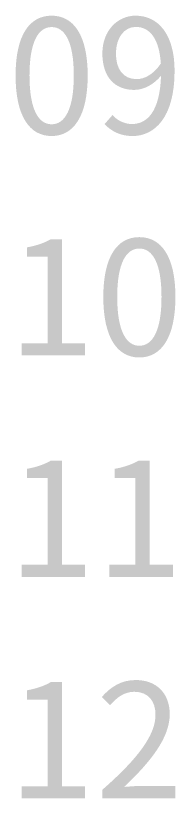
# Model space of a CAD drawing. Header units: millimetres. Extents: x -4600 to 229000, y -4300 to 19460.
# Drawn here: x 58214 to 58504, y 10595 to 12009 of the extents above; entities that cross this region are included whole.
import ezdxf

# ---------------------------------------------------------------- set-up
doc = ezdxf.new("R2010")
doc.units = ezdxf.units.MM
doc.header["$LTSCALE"] = 100
doc.layers.add('A-NOTE', color=7, linetype='Continuous', lineweight=18)

# ---------------------------------------------------------------- blocks, each defined once
blk = doc.blocks.new('A02_SHEET')
at = {"layer": 'A-NOTE'}
h = blk.add_hatch(color=256, dxfattribs=at)
edge = h.paths.add_edge_path()
edge.add_spline(control_points=[(18279.6, 11791.3), (18319.5, 11791.3), (18345, 11827.4), (18345, 11900.7), (18345, 11973.5), (18319.5, 12008.7), (18279.6, 12008.7), (18239.5, 12008.7), (18214.3, 11973.5), (18214.3, 11900.7), (18214.3, 11827.4), (18239.5, 11791.3), (18279.6, 11791.3)], knot_values=[0, 0, 0, 0, 1, 1, 1, 2, 2, 2, 3, 3, 3, 4, 4, 4, 4], degree=3, periodic=0)
edge = h.paths.add_edge_path(flags=0)
edge.add_spline(control_points=[(18279.6, 11812.5), (18255.9, 11812.5), (18239.5, 11839.1), (18239.5, 11900.7), (18239.5, 11962), (18255.9, 11988.1), (18279.6, 11988.1), (18303.4, 11988.1), (18319.8, 11962), (18319.8, 11900.7), (18319.8, 11839.1), (18303.4, 11812.5), (18279.6, 11812.5)], knot_values=[0, 0, 0, 0, 1, 1, 1, 2, 2, 2, 3, 3, 3, 4, 4, 4, 4], degree=3, periodic=0)
h = blk.add_hatch(color=256, dxfattribs=at)
edge = h.paths.add_edge_path()
edge.add_spline(control_points=[(18426.3, 11791.3), (18465.6, 11791.3), (18502.5, 11823.9), (18502.5, 11909), (18502.5, 11975.8), (18472.2, 12008.7), (18431.8, 12008.7), (18399.1, 12008.7), (18371.6, 11981.5), (18371.6, 11940.5), (18371.6, 11897.3), (18394.5, 11874.6), (18429.5, 11874.6), (18447, 11874.6), (18465, 11884.7), (18477.9, 11900.1)], knot_values=[0, 0, 0, 0, 1, 1, 1, 2, 2, 2, 3, 3, 3, 4, 4, 4, 5, 5, 5, 5], degree=3, periodic=0)
edge.add_spline(control_points=[(18477.9, 11900.1), (18475.9, 11835.1), (18452.4, 11813), (18425.5, 11813), (18411.7, 11813), (18399.1, 11819.1), (18389.9, 11829.1)], knot_values=[0, 0, 0, 0, 1, 1, 1, 2, 2, 2, 2], degree=3, periodic=0)
edge.add_line((18389.9, 11829.1), (18375.6, 11812.8))
edge.add_spline(control_points=[(18375.6, 11812.8), (18387.4, 11800.4), (18403.4, 11791.3), (18426.3, 11791.3)], knot_values=[0, 0, 0, 0, 1, 1, 1, 1], degree=3, periodic=0)
edge = h.paths.add_edge_path(flags=0)
edge.add_spline(control_points=[(18477.6, 11922.2), (18463.6, 11902.1), (18447.8, 11894.1), (18433.8, 11894.1), (18408.9, 11894.1), (18396.2, 11912.5), (18396.2, 11940.5), (18396.2, 11969.5), (18411.7, 11988.4), (18432.1, 11988.4), (18458.7, 11988.4), (18474.7, 11965.5), (18477.6, 11922.2)], knot_values=[0, 0, 0, 0, 1, 1, 1, 2, 2, 2, 3, 3, 3, 4, 4, 4, 4], degree=3, periodic=0)
h = blk.add_hatch(color=256, dxfattribs=at)
edge = h.paths.add_edge_path()
edge.add_spline(control_points=[(18438.6, 11391.3), (18478.5, 11391.3), (18504, 11427.4), (18504, 11500.7), (18504, 11573.5), (18478.5, 11608.7), (18438.6, 11608.7), (18398.5, 11608.7), (18373.3, 11573.5), (18373.3, 11500.7), (18373.3, 11427.4), (18398.5, 11391.3), (18438.6, 11391.3)], knot_values=[0, 0, 0, 0, 1, 1, 1, 2, 2, 2, 3, 3, 3, 4, 4, 4, 4], degree=3, periodic=0)
edge = h.paths.add_edge_path(flags=0)
edge.add_spline(control_points=[(18438.6, 11412.5), (18414.9, 11412.5), (18398.5, 11439.1), (18398.5, 11500.7), (18398.5, 11562), (18414.9, 11588.1), (18438.6, 11588.1), (18462.4, 11588.1), (18478.8, 11562), (18478.8, 11500.7), (18478.8, 11439.1), (18462.4, 11412.5), (18438.6, 11412.5)], knot_values=[0, 0, 0, 0, 1, 1, 1, 2, 2, 2, 3, 3, 3, 4, 4, 4, 4], degree=3, periodic=0)
h = blk.add_hatch(color=256, dxfattribs=at)
edge = h.paths.add_edge_path()
edge.add_line((18225.2, 11395), (18340.4, 11395))
edge.add_line((18340.4, 11395), (18340.4, 11416.8))
edge.add_line((18340.4, 11416.8), (18298.3, 11416.8))
edge.add_line((18298.3, 11416.8), (18298.3, 11605))
edge.add_line((18298.3, 11605), (18278.2, 11605))
edge.add_spline(control_points=[(18278.2, 11605), (18266.8, 11598.4), (18253.3, 11593.5), (18234.7, 11590.1)], knot_values=[0, 0, 0, 0, 1, 1, 1, 1], degree=3, periodic=0)
edge.add_line((18234.7, 11590.1), (18234.7, 11573.5))
edge.add_line((18234.7, 11573.5), (18272.2, 11573.5))
edge.add_line((18272.2, 11573.5), (18272.2, 11416.8))
edge.add_line((18272.2, 11416.8), (18225.2, 11416.8))
edge.add_line((18225.2, 11416.8), (18225.2, 11395))
h = blk.add_hatch(color=256, dxfattribs=at)
edge = h.paths.add_edge_path()
edge.add_line((18225.2, 10995), (18340.4, 10995))
edge.add_line((18340.4, 10995), (18340.4, 11016.8))
edge.add_line((18340.4, 11016.8), (18298.3, 11016.8))
edge.add_line((18298.3, 11016.8), (18298.3, 11205))
edge.add_line((18298.3, 11205), (18278.2, 11205))
edge.add_spline(control_points=[(18278.2, 11205), (18266.8, 11198.4), (18253.3, 11193.5), (18234.7, 11190.1)], knot_values=[0, 0, 0, 0, 1, 1, 1, 1], degree=3, periodic=0)
edge.add_line((18234.7, 11190.1), (18234.7, 11173.5))
edge.add_line((18234.7, 11173.5), (18272.2, 11173.5))
edge.add_line((18272.2, 11173.5), (18272.2, 11016.8))
edge.add_line((18272.2, 11016.8), (18225.2, 11016.8))
edge.add_line((18225.2, 11016.8), (18225.2, 10995))
h = blk.add_hatch(color=256, dxfattribs=at)
edge = h.paths.add_edge_path()
edge.add_line((18384.2, 10995), (18499.4, 10995))
edge.add_line((18499.4, 10995), (18499.4, 11016.8))
edge.add_line((18499.4, 11016.8), (18457.3, 11016.8))
edge.add_line((18457.3, 11016.8), (18457.3, 11205))
edge.add_line((18457.3, 11205), (18437.2, 11205))
edge.add_spline(control_points=[(18437.2, 11205), (18425.8, 11198.4), (18412.3, 11193.5), (18393.7, 11190.1)], knot_values=[0, 0, 0, 0, 1, 1, 1, 1], degree=3, periodic=0)
edge.add_line((18393.7, 11190.1), (18393.7, 11173.5))
edge.add_line((18393.7, 11173.5), (18431.2, 11173.5))
edge.add_line((18431.2, 11173.5), (18431.2, 11016.8))
edge.add_line((18431.2, 11016.8), (18384.2, 11016.8))
edge.add_line((18384.2, 11016.8), (18384.2, 10995))
h = blk.add_hatch(color=256, dxfattribs=at)
edge = h.paths.add_edge_path()
edge.add_line((18225.2, 10595), (18340.4, 10595))
edge.add_line((18340.4, 10595), (18340.4, 10616.8))
edge.add_line((18340.4, 10616.8), (18298.3, 10616.8))
edge.add_line((18298.3, 10616.8), (18298.3, 10805))
edge.add_line((18298.3, 10805), (18278.2, 10805))
edge.add_spline(control_points=[(18278.2, 10805), (18266.8, 10798.4), (18253.3, 10793.5), (18234.7, 10790.1)], knot_values=[0, 0, 0, 0, 1, 1, 1, 1], degree=3, periodic=0)
edge.add_line((18234.7, 10790.1), (18234.7, 10773.5))
edge.add_line((18234.7, 10773.5), (18272.2, 10773.5))
edge.add_line((18272.2, 10773.5), (18272.2, 10616.8))
edge.add_line((18272.2, 10616.8), (18225.2, 10616.8))
edge.add_line((18225.2, 10616.8), (18225.2, 10595))
h = blk.add_hatch(color=256, dxfattribs=at)
edge = h.paths.add_edge_path()
edge.add_line((18371.6, 10595), (18503.7, 10595))
edge.add_line((18503.7, 10595), (18503.7, 10617.6))
edge.add_line((18503.7, 10617.6), (18445.5, 10617.6))
edge.add_spline(control_points=[(18445.5, 10617.6), (18434.9, 10617.6), (18422, 10616.5), (18411.1, 10615.6)], knot_values=[0, 0, 0, 0, 1, 1, 1, 1], degree=3, periodic=0)
edge.add_spline(control_points=[(18411.1, 10615.6), (18460.4, 10662.3), (18493.7, 10705), (18493.7, 10747.1), (18493.7, 10784.4), (18469.9, 10808.7), (18432.3, 10808.7), (18405.7, 10808.7), (18387.4, 10796.7), (18370.5, 10778.1)], knot_values=[0, 0, 0, 0, 1, 1, 1, 2, 2, 2, 3, 3, 3, 3], degree=3, periodic=0)
edge.add_line((18370.5, 10778.1), (18385.6, 10763.2))
edge.add_spline(control_points=[(18385.6, 10763.2), (18397.4, 10777.2), (18412, 10787.5), (18429.2, 10787.5), (18455.3, 10787.5), (18467.9, 10770), (18467.9, 10746), (18467.9, 10709.9), (18437.5, 10668.1), (18371.6, 10610.5)], knot_values=[0, 0, 0, 0, 1, 1, 1, 2, 2, 2, 3, 3, 3, 3], degree=3, periodic=0)
edge.add_line((18371.6, 10610.5), (18371.6, 10595))

msp = doc.modelspace()

# ---------------------------------------------------------------- block references
msp.add_blockref('A02_SHEET', (40000, 0))

doc.saveas('drawing.dxf')
